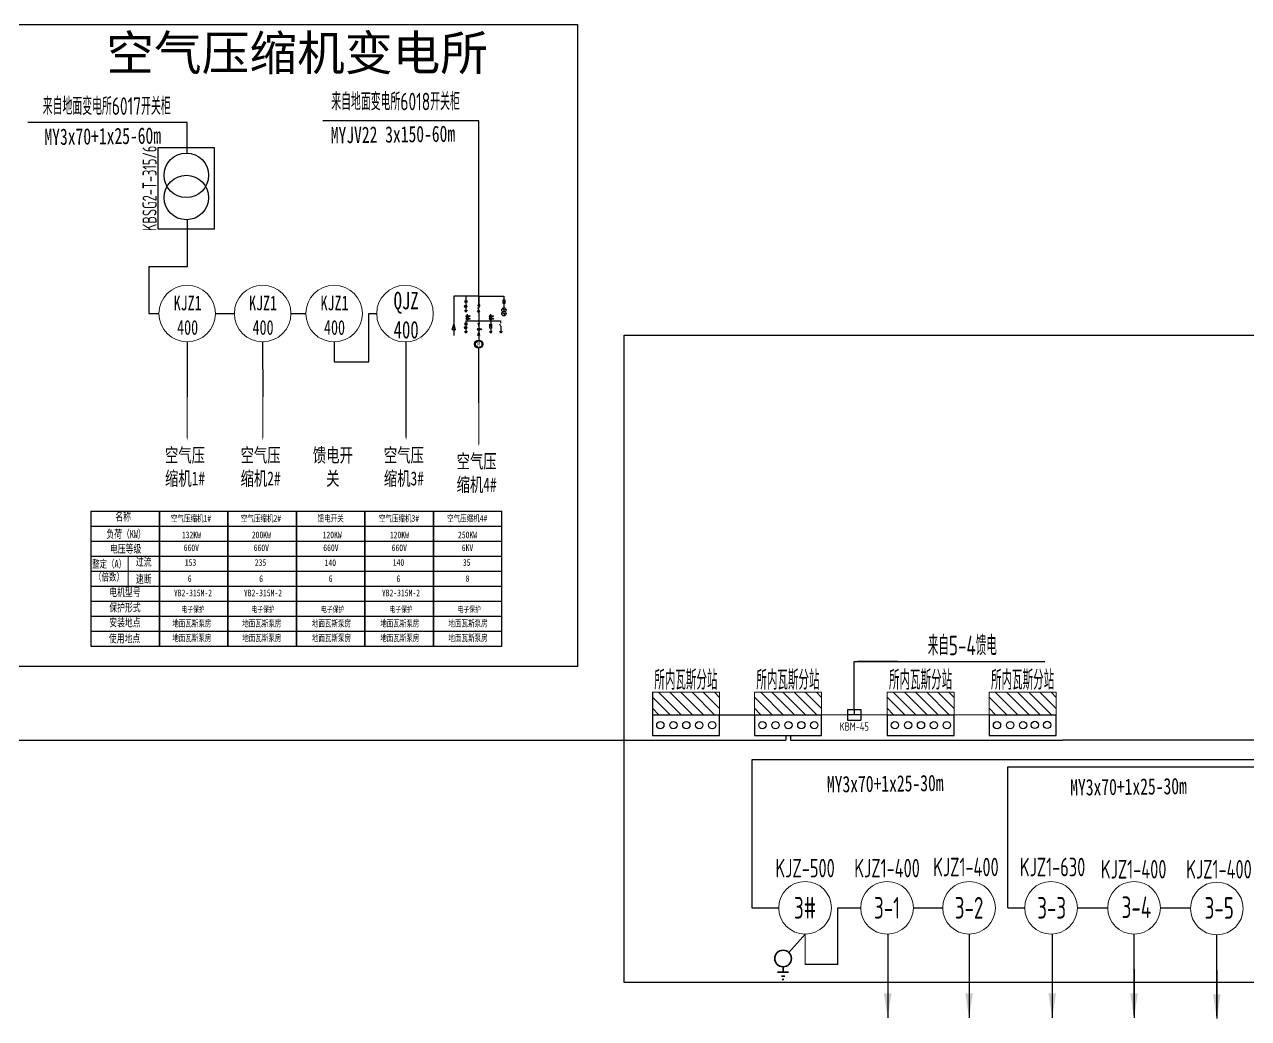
# Model space of a CAD drawing. Header units: millimetres. Extents: x -10061 to 3337, y -3023 to -418.
# Drawn here: x -9813.6 to -9393.7, y -2756.6 to -2415.4 of the extents above; entities that cross this region are included whole.
import ezdxf
from ezdxf.lldxf.tags import DXFTag

# ---------------------------------------------------------------- set-up
doc = ezdxf.new("R2010")
doc.units = ezdxf.units.MM
for name, color, linetype, lineweight in [('参数', 1, 'Continuous', 15), ('图层1', 7, 'Continuous', 0), ('图框内框', 16, 'Continuous', 100), ('粗实线', 7, 'Continuous', 30)]:
    doc.layers.add(name, color=color, linetype=linetype, lineweight=lineweight)
doc.styles.get("Standard").update_dxf_attribs({"font": 'txt', "bigfont": 'gbcbig.shx'})
doc.styles.add('仿宋_GB2312', font='', dxfattribs={"width": 0.7, "height": 3})
doc.styles.add('国标', font='gbenor.shx', dxfattribs={"width": 0.75, "height": 3.5, "bigfont": 'gbcbig.shx'})
doc.styles.get('仿宋_GB2312').set_extended_font_data('FangSong_GB2312')
tags = doc.linetypes.add('ACAD_ISO02W100', pattern=[15, 12, -3]).pattern_tags.tags
tags[6:7] = [DXFTag(74, 4), DXFTag(75, 0), DXFTag(340, '0'), DXFTag(46, 1.0), DXFTag(50, 0.0), DXFTag(44, 0.0), DXFTag(45, 0.0)]
tags[4:5] = [DXFTag(74, 4), DXFTag(75, 0), DXFTag(340, '0'), DXFTag(46, 1.0), DXFTag(50, 0.0), DXFTag(44, 0.0), DXFTag(45, 0.0)]
tags = doc.linetypes.add('HIDDEN', pattern=[0.375, 0.25, -0.125]).pattern_tags.tags
tags[6:7] = [DXFTag(74, 4), DXFTag(75, 0), DXFTag(340, '0'), DXFTag(46, 1.0), DXFTag(50, 0.0), DXFTag(44, 0.0), DXFTag(45, 0.0)]
tags[4:5] = [DXFTag(74, 4), DXFTag(75, 0), DXFTag(340, '0'), DXFTag(46, 1.0), DXFTag(50, 0.0), DXFTag(44, 0.0), DXFTag(45, 0.0)]

msp = doc.modelspace()

# ---------------------------------------------------------------- hatches: boundary and pattern name
at = {"linetype": 'ByBlock'}
h = msp.add_hatch(color=256, dxfattribs=at)
h.paths.add_polyline_path([(-9516.17, -2748.02), (-9517.48, -2748.02), (-9517.48, -2756.37)])
h.paths.add_polyline_path([(-9517.48, -2756.37), (-9517.48, -2748.02), (-9518.78, -2748.02)])
h = msp.add_hatch(color=256, dxfattribs=at)
h.paths.add_polyline_path([(-9516.17, -2748.02), (-9517.48, -2748.02), (-9517.48, -2756.37)])
h.paths.add_polyline_path([(-9517.48, -2756.37), (-9517.48, -2748.02), (-9518.78, -2748.02)])
h = msp.add_hatch(color=256, dxfattribs=at)
h.paths.add_polyline_path([(-9488.26, -2748.02), (-9489.56, -2748.02), (-9489.56, -2756.37)])
h.paths.add_polyline_path([(-9489.56, -2756.37), (-9489.56, -2748.02), (-9490.87, -2748.02)])
h = msp.add_hatch(color=256, dxfattribs=at)
h.paths.add_polyline_path([(-9488.26, -2748.02), (-9489.56, -2748.02), (-9489.56, -2756.37)])
h.paths.add_polyline_path([(-9489.56, -2756.37), (-9489.56, -2748.02), (-9490.87, -2748.02)])
h = msp.add_hatch(color=256, dxfattribs=at)
h.paths.add_polyline_path([(-9459.73, -2748.02), (-9461.03, -2748.02), (-9461.03, -2756.37)])
h.paths.add_polyline_path([(-9461.03, -2756.37), (-9461.03, -2748.02), (-9462.34, -2748.02)])
h = msp.add_hatch(color=256, dxfattribs=at)
h.paths.add_polyline_path([(-9459.73, -2748.02), (-9461.03, -2748.02), (-9461.03, -2756.37)])
h.paths.add_polyline_path([(-9461.03, -2756.37), (-9461.03, -2748.02), (-9462.34, -2748.02)])
h = msp.add_hatch(color=256, dxfattribs=at)
h.paths.add_polyline_path([(-9431.66, -2748.02), (-9432.96, -2748.02), (-9432.96, -2756.37)])
h.paths.add_polyline_path([(-9432.96, -2756.37), (-9432.96, -2748.02), (-9434.27, -2748.02)])
h = msp.add_hatch(color=256, dxfattribs=at)
h.paths.add_polyline_path([(-9431.66, -2748.02), (-9432.96, -2748.02), (-9432.96, -2756.37)])
h.paths.add_polyline_path([(-9432.96, -2756.37), (-9432.96, -2748.02), (-9434.27, -2748.02)])
h = msp.add_hatch(color=256, dxfattribs=at)
h.paths.add_polyline_path([(-9403.25, -2748.27), (-9404.55, -2748.27), (-9404.55, -2756.62)])
h.paths.add_polyline_path([(-9404.55, -2756.62), (-9404.55, -2748.27), (-9405.86, -2748.27)])
h = msp.add_hatch(color=256, dxfattribs=at)
h.paths.add_polyline_path([(-9403.25, -2748.27), (-9404.55, -2748.27), (-9404.55, -2756.62)])
h.paths.add_polyline_path([(-9404.55, -2756.62), (-9404.55, -2748.27), (-9405.86, -2748.27)])
at = {"layer": '参数', "lineweight": -2, "ltscale": 30}
h = msp.add_hatch(dxfattribs=at)
h.set_pattern_fill('JIS_WOOD', color=5, scale=3.82239, style=0)
h.set_pattern_definition([(315, (-13199.6872, -2366.4837), (-1.911195, -1.911195), [])])
h.paths.add_polyline_path([(-9575.21, -2652.37), (-9598.21, -2652.37), (-9598.21, -2644.62), (-9575.21, -2644.62)])
h = msp.add_hatch(dxfattribs=at)
h.set_pattern_fill('JIS_WOOD', color=5, scale=3.82239, style=0)
h.set_pattern_definition([(315, (-13164.6784, -2366.4837), (-1.911195, -1.911195), [])])
h.paths.add_polyline_path([(-9540.2, -2652.37), (-9563.2, -2652.37), (-9563.2, -2644.62), (-9540.2, -2644.62)])
h = msp.add_hatch(dxfattribs=at)
h.set_pattern_fill('JIS_WOOD', color=5, scale=3.82239, style=0)
h.set_pattern_definition([(315, (-13119.177, -2366.4837), (-1.911195, -1.911195), [])])
h.paths.add_polyline_path([(-9494.7, -2652.37), (-9517.7, -2652.37), (-9517.7, -2644.62), (-9494.7, -2644.62)])
h = msp.add_hatch(dxfattribs=at)
h.set_pattern_fill('JIS_WOOD', color=5, scale=3.82239, style=0)
h.set_pattern_definition([(315, (-13084.1682, -2366.4837), (-1.911195, -1.911195), [])])
h.paths.add_polyline_path([(-9459.69, -2652.37), (-9482.69, -2652.37), (-9482.69, -2644.62), (-9459.69, -2644.62)])

# ---------------------------------------------------------------- linework, layer by layer
at = {"color": 0, "lineweight": -3}
for p, q in [((-9757.82, -2449.01), (-9812.53, -2449.01)), ((-9757.82, -2459.53), (-9757.82, -2449.01)), ((-9657.79, -2448.47), (-9711.24, -2448.47)), ((-9657.79, -2511.34), (-9657.79, -2448.47)), ((-9757.82, -2498.62), (-9771.01, -2498.62)), ((-9771.01, -2498.62), (-9771.01, -2501.36)), ((-9771.01, -2501.36), (-9771.01, -2514.63)), ((-9771.01, -2514.63), (-9767.52, -2514.63)), ((-9748.12, -2514.63), (-9741.63, -2514.63)), ((-9722.23, -2514.63), (-9717.13, -2514.63)), ((-9695.5, -2514.66), (-9692.78, -2514.66)), ((-9695.5, -2531.19), (-9695.5, -2514.66)), ((-9757.82, -2524.33), (-9757.82, -2543.16)), ((-9731.93, -2524.33), (-9731.89, -2543.16)), ((-9707.42, -2524.33), (-9707.42, -2531.19)), ((-9682.73, -2543.16), (-9682.73, -2524.17)), ((-9657.77, -2545.27), (-9657.77, -2526.55)), ((-9707.42, -2531.19), (-9695.5, -2531.19)), ((-9767.32, -2628.81), (-9767.32, -2582.48)), ((-9743.82, -2628.81), (-9743.82, -2582.48)), ((-9720.32, -2628.81), (-9720.32, -2582.48)), ((-9696.82, -2628.81), (-9696.82, -2582.48)), ((-9673.32, -2628.81), (-9673.32, -2582.48)), ((-9649.82, -2628.81), (-9649.82, -2582.48)), ((-9767.32, -2587.63), (-9649.82, -2587.63)), ((-9564.12, -2667.77), (-9564.12, -2718.61)), ((-9268.85, -2667.77), (-9564.12, -2667.77)), ((-9476.31, -2718.6), (-9476.31, -2670.16)), ((-9476.31, -2670.16), (-9266.72, -2670.16)), ((-9564.12, -2718.61), (-9554.84, -2718.61))]:
    msp.add_line(p, q, dxfattribs=at)
at = {"color": 7, "lineweight": 15}
for p, q in [((-9778.12, -2597.93), (-9778.12, -2608.23)), ((-9778.99, -2609.06), (-9778.99, -2609.15))]:
    msp.add_line(p, q, dxfattribs=at)
for p, q in [((-9528.95, -2650.55), (-9528.95, -2634.02)), ((-9529.23, -2718.61), (-9526.71, -2718.61)), ((-9508.66, -2718.6), (-9498.59, -2718.6)), ((-9476.31, -2718.6), (-9470.46, -2718.6)), ((-9517.48, -2727.63), (-9517.48, -2734.58)), ((-9517.48, -2727.83), (-9517.48, -2755.39)), ((-9489.56, -2727.63), (-9489.56, -2734.58)), ((-9489.56, -2727.63), (-9489.56, -2755.18)), ((-9461.03, -2727.63), (-9461.03, -2734.9)), ((-9534.59, -2738.11), (-9545.82, -2738.11)), ((-9517.48, -2739.33), (-9517.48, -2756.37)), ((-9517.48, -2739.33), (-9517.48, -2756.37)), ((-9489.56, -2739.33), (-9489.56, -2756.37)), ((-9489.56, -2739.33), (-9489.56, -2756.37)), ((-9461.03, -2739.64), (-9461.03, -2756.37)), ((-9461.03, -2739.64), (-9461.03, -2756.37)), ((-9432.96, -2739.64), (-9432.96, -2756.37)), ((-9432.96, -2739.64), (-9432.96, -2756.37)), ((-9404.55, -2739.89), (-9404.55, -2756.62)), ((-9404.55, -2739.89), (-9404.55, -2756.62))]:
    msp.add_line(p, q)
at = {"color": 5, "lineweight": -3}
for p, q in [((-9598.21, -2652.37), (-9575.21, -2652.37)), ((-9563.2, -2652.37), (-9540.2, -2652.37)), ((-9517.7, -2652.37), (-9494.7, -2652.37)), ((-9482.69, -2652.37), (-9459.69, -2652.37))]:
    msp.add_line(p, q, dxfattribs=at)
at = {"lineweight": 15}
for p, q in [((-9540.2, -2652.37), (-9531.22, -2652.37)), ((-9517.7, -2652.37), (-9526.69, -2652.37)), ((-9494.7, -2652.37), (-9482.69, -2652.37)), ((-9545.82, -2738.11), (-9545.82, -2727.63))]:
    msp.add_line(p, q, dxfattribs=at)
at = {"color": 7, "lineweight": 30}
for p, q in [((-9531.22, -2650.55), (-9526.69, -2650.55)), ((-9531.22, -2650.55), (-9531.22, -2654.19)), ((-9526.69, -2652.37), (-9531.22, -2652.37)), ((-9528.95, -2650.55), (-9528.95, -2652.37)), ((-9526.69, -2650.55), (-9526.69, -2654.19)), ((-9531.22, -2654.19), (-9526.69, -2654.19))]:
    msp.add_line(p, q, dxfattribs=at)
at = {"linetype": 'ByBlock'}
for p, q in [((-9476.31, -2718.6), (-9470.46, -2718.6)), ((-9452.41, -2718.6), (-9441.99, -2718.6)), ((-9423.94, -2718.6), (-9413.57, -2718.6))]:
    msp.add_line(p, q, dxfattribs=at)
at = {"color": 7, "linetype": 'ByBlock', "lineweight": -3, "ltscale": 0.5}
msp.add_line((-9545.73, -2727.53), (-9551.39, -2733.93), dxfattribs=at)
at = {"color": 7, "linetype": 'ByBlock', "lineweight": 35}
for p, q in [((-9555.25, -2740.74), (-9551.47, -2740.74)), ((-9553.93, -2742.06), (-9552.8, -2742.06)), ((-9553.36, -2738.85), (-9553.36, -2740.74)), ((-9553.65, -2743.2), (-9553.08, -2743.2))]:
    msp.add_line(p, q, dxfattribs=at)
at = {"color": 0, "lineweight": 35}
for points in [[(-9772.77, -2449.02, 0.4, 0.4, 0), (-9764.91, -2449.01, 2.4, 0, 0), (-9757.82, -2449.01, 0, 0, 0)], [(-9672.74, -2448.48, 0.4, 0.4, 0), (-9664.88, -2448.48, 2.4, 0, 0), (-9657.79, -2448.47, 0, 0, 0)], [(-9757.82, -2543.16, 0.4, 0.4, 0), (-9757.82, -2551.02, 2.4, 0, 0), (-9757.82, -2558.11, 0, 0, 0)], [(-9731.89, -2543.16, 0.4, 0.4, 0), (-9731.89, -2551.02, 2.4, 0, 0), (-9731.89, -2558.11, 0, 0, 0)], [(-9682.73, -2543.16, 0.4, 0.4, 0), (-9682.73, -2551.02, 2.4, 0, 0), (-9682.73, -2558.11, 0, 0, 0)], [(-9657.77, -2545.27, 0.4, 0.4, 0), (-9657.77, -2553.13, 2.4, 0, 0), (-9657.77, -2560.22, 0, 0, 0)], [(-9514, -2634.01, 0.4, 0.4, 0), (-9521.87, -2634.01, 2.4, 0, 0), (-9528.95, -2634.02, 0, 0, 0)]]:
    msp.add_lwpolyline(points, format="xyseb", dxfattribs=at)
at = {"color": 7, "linetype": 'ByBlock'}
msp.add_lwpolyline([(-9767.8, -2457.67), (-9748.56, -2457.67), (-9748.56, -2485.63), (-9767.8, -2485.63)], close=True, dxfattribs=at)
at = {"color": 5, "lineweight": -3}
for points in [[(-9598.21, -2644.62), (-9598.21, -2659.44), (-9575.21, -2659.44), (-9575.21, -2652.37)], [(-9563.2, -2652.37), (-9563.2, -2659.44), (-9540.2, -2659.44), (-9540.2, -2652.37)], [(-9517.7, -2652.37), (-9517.7, -2659.44), (-9494.7, -2659.44), (-9494.7, -2652.37)], [(-9482.69, -2652.37), (-9482.69, -2659.44), (-9459.69, -2659.44), (-9459.69, -2652.37)]]:
    msp.add_lwpolyline(points, dxfattribs=at)
at = {"color": 7, "linetype": 'ByBlock'}
for centre in [(-9758.11, -2467.16), (-9758.11, -2474.79)]:
    msp.add_circle(centre, 7.64, dxfattribs=at)
at = {"color": 7, "lineweight": 15}
for centre in [(-9757.82, -2514.63), (-9731.93, -2514.63), (-9707.42, -2514.63), (-9683.08, -2514.66)]:
    msp.add_circle(centre, 9.7, dxfattribs=at)
at = {"lineweight": 30}
for radius in [1.41, 1.12]:
    msp.add_circle((-9657.8, -2525.14), radius, dxfattribs=at)
at = {"color": 5, "lineweight": -3}
for centre in [(-9595.49, -2655.92), (-9591, -2655.92), (-9586.56, -2655.92), (-9582.12, -2655.92), (-9577.68, -2655.92), (-9560.48, -2655.92), (-9555.99, -2655.92), (-9551.55, -2655.92), (-9547.11, -2655.92), (-9542.67, -2655.92), (-9514.98, -2655.92), (-9510.49, -2655.92), (-9506.05, -2655.92), (-9501.61, -2655.92), (-9497.17, -2655.92), (-9479.97, -2655.92), (-9475.48, -2655.92), (-9471.04, -2655.92), (-9467, -2655.83), (-9462.77, -2655.83)]:
    msp.add_circle(centre, 1.25, dxfattribs=at)
at = {"linetype": 'ByBlock', "lineweight": 15}
for centre in [(-9545.82, -2718.6), (-9517.69, -2718.6), (-9489.56, -2718.6), (-9461.44, -2718.6), (-9432.96, -2718.6), (-9404.55, -2718.85)]:
    msp.add_circle(centre, 9.03, dxfattribs=at)
at = {"color": 7, "linetype": 'ByBlock', "lineweight": 35}
msp.add_circle((-9553.36, -2736), 2.85, dxfattribs=at)
at = {"layer": '参数', "color": 5, "lineweight": 15, "ltscale": 30}
for p, q in [((-9598.21, -2644.62), (-9575.21, -2644.62)), ((-9575.21, -2644.62), (-9575.21, -2652.37)), ((-9563.2, -2652.37), (-9563.2, -2644.62)), ((-9563.2, -2644.62), (-9540.2, -2644.62)), ((-9540.2, -2644.62), (-9540.2, -2652.37)), ((-9517.7, -2652.37), (-9517.7, -2644.62)), ((-9517.7, -2644.62), (-9494.7, -2644.62)), ((-9494.7, -2644.62), (-9494.7, -2652.37)), ((-9482.69, -2652.37), (-9482.69, -2644.62)), ((-9482.69, -2644.62), (-9459.69, -2644.62)), ((-9459.69, -2644.62), (-9459.69, -2652.37))]:
    msp.add_line(p, q, dxfattribs=at)
at = {"layer": '参数', "color": 0, "lineweight": -3, "ltscale": 30}
msp.add_line((-9575.21, -2652.37), (-9563.2, -2652.37), dxfattribs=at)
at = {"layer": '图层1', "color": 7, "linetype": 'ByBlock', "lineweight": 15}
msp.add_line((-9528.95, -2634.02), (-9463.53, -2634.02), dxfattribs=at)
at = {"layer": '图框内框', "color": 0, "lineweight": -3}
for p, q in [((-9757.82, -2482.43), (-9757.82, -2498.62)), ((-9790.83, -2582.48), (-9790.83, -2628.81)), ((-9790.83, -2582.48), (-9649.82, -2582.48)), ((-9790.83, -2582.48), (-9790.83, -2587.63)), ((-9767.32, -2582.48), (-9767.32, -2628.81)), ((-9743.82, -2582.48), (-9743.82, -2628.81)), ((-9720.32, -2582.48), (-9720.32, -2628.81)), ((-9696.82, -2582.48), (-9696.82, -2628.81)), ((-9673.32, -2582.48), (-9673.32, -2628.81)), ((-9790.83, -2584.83), (-9790.83, -2628.81)), ((-9790.83, -2584.83), (-9790.83, -2628.81)), ((-9790.83, -2584.83), (-9790.83, -2628.81)), ((-9767.32, -2584.83), (-9767.32, -2628.81)), ((-9767.32, -2584.83), (-9767.32, -2628.81)), ((-9767.32, -2584.83), (-9767.32, -2628.81)), ((-9743.82, -2584.83), (-9743.82, -2628.81)), ((-9743.82, -2584.83), (-9743.82, -2628.81)), ((-9743.82, -2584.83), (-9743.82, -2628.81)), ((-9720.32, -2584.83), (-9720.32, -2628.81)), ((-9720.32, -2584.83), (-9720.32, -2628.81)), ((-9720.32, -2584.83), (-9720.32, -2628.81)), ((-9696.82, -2584.83), (-9696.82, -2628.81)), ((-9696.82, -2584.83), (-9696.82, -2628.81)), ((-9696.82, -2584.83), (-9696.82, -2628.81)), ((-9673.32, -2584.83), (-9673.32, -2628.81)), ((-9673.32, -2584.83), (-9673.32, -2628.81)), ((-9673.32, -2584.83), (-9673.32, -2628.81)), ((-9790.83, -2587.63), (-9767.32, -2587.63)), ((-9790.83, -2587.63), (-9790.83, -2592.78)), ((-9790.83, -2588.7), (-9790.83, -2628.81)), ((-9790.83, -2591.05), (-9790.83, -2628.81)), ((-9790.83, -2591.05), (-9790.83, -2628.81)), ((-9790.83, -2591.05), (-9790.83, -2628.81)), ((-9767.32, -2588.7), (-9767.32, -2628.81)), ((-9767.32, -2591.05), (-9767.32, -2628.81)), ((-9767.32, -2591.05), (-9767.32, -2628.81)), ((-9767.32, -2591.05), (-9767.32, -2628.81)), ((-9743.82, -2588.7), (-9743.82, -2628.81)), ((-9743.82, -2591.05), (-9743.82, -2628.81)), ((-9743.82, -2591.05), (-9743.82, -2628.81)), ((-9743.82, -2591.05), (-9743.82, -2628.81)), ((-9720.32, -2588.7), (-9720.32, -2628.81)), ((-9720.32, -2591.05), (-9720.32, -2628.81)), ((-9720.32, -2591.05), (-9720.32, -2628.81)), ((-9720.32, -2591.05), (-9720.32, -2628.81)), ((-9696.82, -2588.7), (-9696.82, -2628.81)), ((-9696.82, -2591.05), (-9696.82, -2628.81)), ((-9696.82, -2591.05), (-9696.82, -2628.81)), ((-9696.82, -2591.05), (-9696.82, -2628.81)), ((-9673.32, -2588.7), (-9673.32, -2628.81)), ((-9673.32, -2591.05), (-9673.32, -2628.81)), ((-9673.32, -2591.05), (-9673.32, -2628.81)), ((-9673.32, -2591.05), (-9673.32, -2628.81)), ((-9790.83, -2592.78), (-9649.82, -2592.78)), ((-9790.83, -2592.78), (-9790.83, -2597.93)), ((-9767.32, -2592.78), (-9767.32, -2597.93)), ((-9743.82, -2592.78), (-9743.82, -2597.93)), ((-9720.32, -2592.78), (-9720.32, -2597.93)), ((-9696.82, -2592.78), (-9696.82, -2597.93)), ((-9673.32, -2592.78), (-9673.32, -2597.93)), ((-9790.83, -2597.93), (-9649.82, -2597.93)), ((-9790.83, -2597.93), (-9790.83, -2603.08)), ((-9790.83, -2603.08), (-9649.82, -2603.08)), ((-9790.83, -2603.08), (-9790.83, -2608.23)), ((-9790.83, -2608.23), (-9649.82, -2608.23)), ((-9790.83, -2608.23), (-9790.83, -2613.38)), ((-9790.83, -2613.38), (-9649.82, -2613.38)), ((-9790.83, -2613.38), (-9790.83, -2618.53)), ((-9790.83, -2618.53), (-9649.82, -2618.53)), ((-9790.83, -2618.53), (-9790.83, -2623.68)), ((-9790.83, -2623.68), (-9649.82, -2623.68)), ((-9790.83, -2628.81), (-9649.82, -2628.81)), ((-9528.95, -2634.02), (-9463.53, -2634.02)), ((-9534.59, -2738.11), (-9534.59, -2718.61)), ((-9534.59, -2718.61), (-9526.71, -2718.61)), ((-9432.96, -2755.5), (-9432.96, -2727.63)), ((-9404.55, -2755.75), (-9404.55, -2727.88)), ((-9461.03, -2734.9), (-9461.03, -2755.5))]:
    msp.add_line(p, q, dxfattribs=at)
at = {"layer": '图框内框', "color": 0, "linetype": 'ACAD_ISO02W100', "lineweight": -3}
for p, q in [((-9607.84, -2744.29), (-9607.84, -2522.01)), ((-9607.84, -2522.01), (-9478.12, -2522.01)), ((-9478.12, -2522.01), (-9128.44, -2522.01)), ((-8692.87, -2744.29), (-9607.84, -2744.29))]:
    msp.add_line(p, q, dxfattribs=at)
at = {"layer": '图框内框', "color": 3, "linetype": 'HIDDEN', "lineweight": -3}
for p, q in [((-9856.66, -2661.07), (-9552.46, -2661.07)), ((-9552.46, -2659.44), (-9552.46, -2661.07)), ((-9550.83, -2659.44), (-9550.83, -2661.07)), ((-9550.83, -2661.07), (-9457.56, -2661.07)), ((-9432.51, -2661.07), (-9457.56, -2661.07)), ((-9366.12, -2661.01), (-9432.51, -2661.07))]:
    msp.add_line(p, q, dxfattribs=at)
at = {"layer": '图框内框', "color": 0, "linetype": 'ACAD_ISO02W100', "lineweight": -3}
msp.add_lwpolyline([(-9819.85, -2415.39), (-9623.93, -2415.39), (-9623.93, -2635.82), (-9819.85, -2635.82)], close=True, dxfattribs=at)
at = {"layer": '粗实线', "color": 0, "ltscale": 25}
for p, q in [((-9666.36, -2508.6), (-9666.36, -2517.06)), ((-9657.79, -2508.6), (-9666.36, -2508.6)), ((-9662.69, -2510.2), (-9661.69, -2510.2)), ((-9662.69, -2510.58), (-9661.69, -2510.58)), ((-9662.21, -2508.64), (-9662.21, -2510.2)), ((-9662.21, -2510.58), (-9662.21, -2512.31)), ((-9657.79, -2511.36), (-9658.19, -2511.94)), ((-9657.79, -2508.6), (-9649.15, -2508.6)), ((-9657.79, -2508.6), (-9657.79, -2512.66)), ((-9657.79, -2511.36), (-9657.4, -2511.94)), ((-9649.15, -2508.6), (-9649.15, -2512.67)), ((-9662.69, -2513.52), (-9661.69, -2513.52)), ((-9662.57, -2511.94), (-9661.92, -2512.42)), ((-9662.53, -2513.73), (-9661.88, -2513.73)), ((-9662.52, -2512.47), (-9661.95, -2511.89)), ((-9662.39, -2513.94), (-9662, -2513.94)), ((-9662.23, -2512.18), (-9662.23, -2512.18)), ((-9662.21, -2512.31), (-9662.21, -2513.5)), ((-9662.21, -2512.72), (-9662.21, -2512.72)), ((-9661.74, -2514.8), (-9661.74, -2517.1)), ((-9661.34, -2515.52), (-9660.73, -2515.52)), ((-9660.96, -2515.33), (-9661.14, -2515.7)), ((-9660.81, -2515.36), (-9660.98, -2515.73)), ((-9657.79, -2514.29), (-9658.19, -2513.7)), ((-9657.78, -2513.3), (-9658.13, -2512.63)), ((-9657.79, -2511.69), (-9658.11, -2512.15)), ((-9657.79, -2513.96), (-9658.11, -2513.5)), ((-9657.91, -2512.57), (-9657.68, -2512.74)), ((-9657.89, -2512.76), (-9657.69, -2512.55)), ((-9657.79, -2511.69), (-9657.48, -2512.15)), ((-9657.78, -2513.3), (-9657.79, -2514.75)), ((-9657.79, -2513.96), (-9657.48, -2513.5)), ((-9657.79, -2514.29), (-9657.4, -2513.7)), ((-9657.79, -2514.75), (-9657.79, -2523.73)), ((-9657.78, -2513.29), (-9657.78, -2513.3)), ((-9653.73, -2514.8), (-9653.73, -2517.1)), ((-9653.33, -2515.52), (-9652.72, -2515.52)), ((-9652.94, -2515.33), (-9653.12, -2515.7)), ((-9652.79, -2515.36), (-9652.97, -2515.73)), ((-9649.12, -2513.37), (-9649.56, -2513.11)), ((-9649.12, -2514.75), (-9649.56, -2514.49)), ((-9649.15, -2513.38), (-9649.15, -2513.91)), ((-9649.14, -2513.35), (-9649.14, -2513.9)), ((-9649.12, -2513.37), (-9648.67, -2513.11)), ((-9649.12, -2514.75), (-9648.67, -2514.49)), ((-9649.12, -2514.75), (-9649.12, -2515.39)), ((-9649.12, -2514.79), (-9649.12, -2515.11)), ((-9666.88, -2520.24), (-9666.35, -2518.31)), ((-9666.88, -2520.24), (-9666.35, -2518.31)), ((-9666.36, -2517.06), (-9666.36, -2522.2)), ((-9666.35, -2518.31), (-9665.83, -2520.24)), ((-9666.35, -2518.31), (-9665.83, -2520.24)), ((-9662.69, -2517.96), (-9661.69, -2517.96)), ((-9662.69, -2518.34), (-9661.69, -2518.34)), ((-9662.57, -2519.19), (-9661.92, -2519.66)), ((-9662.52, -2519.71), (-9661.95, -2519.14)), ((-9662.21, -2517.1), (-9650.28, -2517.1)), ((-9662.21, -2517.1), (-9662.21, -2520.74)), ((-9661.33, -2516.38), (-9660.72, -2516.38)), ((-9660.94, -2516.19), (-9661.12, -2516.57)), ((-9660.79, -2516.22), (-9660.97, -2516.6)), ((-9658.11, -2517.81), (-9657.79, -2518.96)), ((-9658.11, -2517.81), (-9657.79, -2518.96)), ((-9657.79, -2518.96), (-9657.48, -2517.81)), ((-9657.79, -2518.96), (-9657.48, -2517.81)), ((-9653.67, -2518.48), (-9653.83, -2518.48)), ((-9653.67, -2519.06), (-9653.83, -2518.48)), ((-9653.67, -2518.48), (-9653.83, -2518.48)), ((-9653.67, -2519.06), (-9653.83, -2518.48)), ((-9653.68, -2519.64), (-9653.68, -2520.77)), ((-9653.67, -2517.1), (-9653.67, -2519.06)), ((-9653.67, -2518.48), (-9653.52, -2518.48)), ((-9653.52, -2518.48), (-9653.67, -2519.06)), ((-9653.67, -2518.48), (-9653.52, -2518.48)), ((-9653.52, -2518.48), (-9653.67, -2519.06)), ((-9653.31, -2516.38), (-9652.7, -2516.38)), ((-9652.93, -2516.19), (-9653.1, -2516.57)), ((-9652.77, -2516.22), (-9652.95, -2516.6)), ((-9650.18, -2518.97), (-9650.52, -2518.29)), ((-9650.28, -2517.1), (-9650.28, -2517.93)), ((-9650.18, -2518.97), (-9650.19, -2520.77)), ((-9666.35, -2520.24), (-9666.88, -2520.24)), ((-9666.35, -2520.24), (-9666.88, -2520.24)), ((-9666.35, -2520.24), (-9665.83, -2520.24)), ((-9666.35, -2520.24), (-9665.83, -2520.24)), ((-9662.69, -2520.77), (-9661.69, -2520.77)), ((-9662.53, -2520.98), (-9661.88, -2520.98)), ((-9662.39, -2521.18), (-9662, -2521.18)), ((-9658.11, -2522.18), (-9657.79, -2521.02)), ((-9658.11, -2522.18), (-9657.79, -2521.02)), ((-9657.79, -2522.18), (-9658.11, -2522.18)), ((-9657.79, -2522.18), (-9658.11, -2522.18)), ((-9657.79, -2521.02), (-9657.48, -2522.18)), ((-9657.79, -2521.02), (-9657.48, -2522.18)), ((-9657.79, -2522.18), (-9657.48, -2522.18)), ((-9657.79, -2522.18), (-9657.48, -2522.18)), ((-9657.4, -2519.99), (-9656.79, -2519.99)), ((-9657.01, -2519.8), (-9657.19, -2520.18)), ((-9656.86, -2519.83), (-9657.03, -2520.21)), ((-9654.15, -2520.77), (-9653.14, -2520.77)), ((-9653.99, -2520.98), (-9653.34, -2520.98)), ((-9653.84, -2521.18), (-9653.45, -2521.18)), ((-9650.66, -2520.77), (-9649.66, -2520.77)), ((-9650.5, -2520.98), (-9649.85, -2520.98)), ((-9650.36, -2521.18), (-9649.97, -2521.18))]:
    msp.add_line(p, q, dxfattribs=at)
for points in [[(-9649.46, -2509.89), (-9648.84, -2509.89), (-9648.84, -2511.21), (-9649.46, -2511.21)], [(-9654, -2518.32), (-9653.38, -2518.32), (-9653.38, -2519.64), (-9654, -2519.64)]]:
    msp.add_lwpolyline(points, close=True, dxfattribs=at)
for centre, radius in [((-9662.24, -2512.18), 0.403), ((-9661.75, -2515.52), 0.403), ((-9653.73, -2515.52), 0.403), ((-9649.15, -2513.38), 0.76), ((-9649.15, -2514.66), 0.76), ((-9662.24, -2519.42), 0.403), ((-9661.73, -2516.38), 0.403), ((-9657.8, -2519.99), 0.403), ((-9653.71, -2516.38), 0.403)]:
    msp.add_circle(centre, radius, dxfattribs=at)

# ---------------------------------------------------------------- texts
at = {"color": 0, "lineweight": 15, "insert": (-9785.58, -2419.15), "char_height": 12, "width": 315.5648, "attachment_point": 1}
msp.add_mtext('{\\fFangSong|b1|i0|c134|p49;空气压缩机变电所}', dxfattribs=at)
at = {"color": 7, "linetype": 'ByBlock', "attachment_point": 5, "style": '国标'}
for s, insert, char_height, width in [('来自地面变电所6017开关柜', (-9785.43, -2443.44), 6.0203, 61.9582), ('来自地面变电所6018开关柜', (-9686.33, -2441.86), 6.0203, 61.9582), ('来自5-4馈电', (-9491.86, -2628.58), 6.689, 36.6685)]:
    msp.add_mtext(s, dxfattribs=dict(at, insert=insert, char_height=char_height, width=width))
at = {"color": 7, "lineweight": 15, "char_height": 5.6, "width": 123.9863, "attachment_point": 5, "rotation": 0.7515, "style": '仿宋_GB2312'}
for s, insert in [('MY3x70+1x25-60m', (-9786.79, -2453.78)), ('MYJV22 3x150-60m', (-9687.22, -2453.16)), ('MY3x70+1x25-30m', (-9518.32, -2676.01)), ('MY3x70+1x25-30m', (-9434.85, -2677.07))]:
    msp.add_mtext(s, dxfattribs=dict(at, insert=insert))
at = {"color": 7, "linetype": 'ByBlock', "lineweight": -3, "insert": (-9770.73, -2471.65), "char_height": 4.8162, "width": 27.9565, "attachment_point": 5, "rotation": 90, "style": '国标'}
msp.add_mtext('KBSG2-T-315/6', dxfattribs=at)
at = {"color": 7, "lineweight": 15, "attachment_point": 5, "style": '仿宋_GB2312'}
for s, insert, char_height, width in [('QJZ\\P400', (-9682.69, -2515.22), 6, 23.7778), ('KJZ1\\P400', (-9757.67, -2515.22), 5.04, 21.4), ('KJZ1\\P400', (-9731.78, -2515.22), 5.04, 21.4), ('KJZ1\\P400', (-9707.27, -2515.22), 5.04, 21.4), ('{\\fFangSong|b0|i0|c134|p49;空气压缩机1#}', (-9758.57, -2567.48), 4.8, 16.7011), ('{\\fFangSong|b0|i0|c134|p49;空气压缩机2#}', (-9732.64, -2567.48), 4.8, 16.7011), ('{\\fFangSong|b0|i0|c134|p49;馈电开关}', (-9707.83, -2567.48), 4.8, 13.9227), ('{\\fFangSong|b0|i0|c134|p49;空气压缩机3#}', (-9683.48, -2567.48), 4.8, 16.7011), ('{\\fFangSong|b0|i0|c134|p49;空气压缩机4#}', (-9658.53, -2569.59), 4.8, 16.7011), ('名称', (-9779.8, -2584.49), 2.745, 20.2947), ('{\\fFangSong|b0|i0|c134|p49;空气压缩机1#}', (-9756.5, -2585.06), 2.2879, 16.9123), ('{\\fFangSong|b0|i0|c134|p49;空气压缩机2#}', (-9732.49, -2585.06), 2.2879, 16.9123), ('{\\fFangSong|b0|i0|c134|p49;馈电开关}', (-9708.6, -2585.06), 2.2879, 16.9123), ('{\\fFangSong|b0|i0|c134|p49;空气压缩机3#}', (-9685.14, -2585.06), 2.2879, 16.9123), ('{\\fFangSong|b0|i0|c134|p49;空气压缩机4#}', (-9661.75, -2585.06), 2.2879, 16.9123), ('负荷（KW）', (-9778.82, -2590.48), 2.745, 20.2947), ('{\\fFangSong|b0|i0|c134|p49;132KW}', (-9756.38, -2590.62), 2.2879, 16.9123), ('{\\fFangSong|b0|i0|c134|p49;200KW}', (-9732.37, -2590.62), 2.2879, 16.9123), ('{\\fFangSong|b0|i0|c134|p49;120KW}', (-9708.08, -2590.62), 2.2879, 16.9123), ('{\\fFangSong|b0|i0|c134|p49;120KW}', (-9685.02, -2590.62), 2.2879, 16.9123), ('{\\fFangSong|b0|i0|c134|p49;250KW}', (-9661.63, -2590.62), 2.2879, 16.9123), ('电压等级', (-9778.93, -2595.52), 2.745, 20.2947), ('{\\fFangSong|b0|i0|c134|p49;660V}', (-9756.39, -2595.03), 2.2879, 16.9123), ('{\\fFangSong|b0|i0|c134|p49;660V}', (-9732.38, -2595.03), 2.2879, 16.9123), ('{\\fFangSong|b0|i0|c134|p49;660V}', (-9708.5, -2595.03), 2.2879, 16.9123), ('{\\fFangSong|b0|i0|c134|p49;660V}', (-9685.04, -2595.03), 2.2879, 16.9123), ('{\\fFangSong|b0|i0|c134|p49;6KV}', (-9661.64, -2595.03), 2.2879, 16.9123), ('{\\H0.95x;整定（A）\\P（倍数}）', (-9784.6, -2602.97), 2.7455, 12.454), ('过流', (-9772.74, -2599.98), 2.745, 12.454), ('{\\fFangSong|b0|i0|c134|p49;153}', (-9756.67, -2600.09), 2.2879, 16.9123), ('{\\fFangSong|b0|i0|c134|p49;235}', (-9732.66, -2600.09), 2.2879, 16.9123), ('{\\fFangSong|b0|i0|c134|p49;140}', (-9708.7, -2600.17), 2.2879, 16.9123), ('{\\fFangSong|b0|i0|c134|p49;140}', (-9685.32, -2600.09), 2.2879, 16.9123), ('{\\fFangSong|b0|i0|c134|p49;35}', (-9661.92, -2600.09), 2.2879, 16.9123), ('速断', (-9772.76, -2605.9), 2.745, 12.454), ('{\\fFangSong|b0|i0|c134|p49;6}', (-9756.95, -2605.64), 2.2879, 16.9123), ('{\\fFangSong|b0|i0|c134|p49;6}', (-9732.45, -2605.64), 2.2879, 16.9123), ('{\\fFangSong|b0|i0|c134|p49;6}', (-9708.6, -2605.64), 2.2879, 16.9123), ('{\\fFangSong|b0|i0|c134|p49;6}', (-9685.33, -2605.64), 2.2879, 16.9123), ('{\\fFangSong|b0|i0|c134|p49;8}', (-9661.63, -2605.64), 2.2879, 16.9123), ('电机型号', (-9779.17, -2610.45), 2.745, 20.2947), ('{\\fFangSong|b0|i0|c134|p49;YB2-315M-2}', (-9755.83, -2610.53), 2.2879, 16.9123), ('{\\fFangSong|b0|i0|c134|p49;YB2-315M-2}', (-9731.82, -2610.53), 2.2879, 16.9123), ('{\\fFangSong|b0|i0|c134|p49;YB2-315M-2}', (-9684.47, -2610.53), 2.2879, 16.9123), ('保护形式', (-9779.17, -2615.71), 2.745, 20.2947), ('{\\fSimSun|b0|i0|c134|p2;电子保护}', (-9755.81, -2616.25), 2.024, 14.9615), ('{\\fSimSun|b0|i0|c134|p2;电子保护}', (-9731.8, -2616.25), 2.024, 14.9615), ('{\\fSimSun|b0|i0|c134|p2;电子保护}', (-9707.91, -2616.25), 2.024, 14.9615), ('{\\fSimSun|b0|i0|c134|p2;电子保护}', (-9684.45, -2616.25), 2.024, 14.9615), ('{\\fSimSun|b0|i0|c134|p2;电子保护}', (-9661.06, -2616.25), 2.024, 14.9615), ('安装地点', (-9779.17, -2620.86), 2.745, 20.2947), ('{\\fFangSong|b0|i0|c134|p49;地面瓦斯泵房}', (-9756.22, -2621.1), 2.2879, 20.4961), ('{\\fFangSong|b0|i0|c134|p49;地面瓦斯泵房}', (-9732.21, -2621.1), 2.2879, 20.4961), ('{\\fFangSong|b0|i0|c134|p49;地面瓦斯泵房}', (-9708.33, -2621.1), 2.2879, 20.4961), ('{\\fFangSong|b0|i0|c134|p49;地面瓦斯泵房}', (-9684.86, -2621.1), 2.2879, 20.4961), ('{\\fFangSong|b0|i0|c134|p49;地面瓦斯泵房}', (-9661.47, -2621.1), 2.2879, 20.4961), ('{\\fSimSun|b0|i0|c134|p2;使用地点}', (-9779.31, -2626.31), 2.7455, 14.9615), ('{\\fFangSong|b0|i0|c134|p49;地面瓦斯泵房}', (-9756.22, -2626.11), 2.2879, 20.4961), ('{\\fFangSong|b0|i0|c134|p49;地面瓦斯泵房}', (-9732.21, -2626.11), 2.2879, 20.4961), ('{\\fFangSong|b0|i0|c134|p49;地面瓦斯泵房}', (-9708.33, -2626.11), 2.2879, 20.4961), ('{\\fFangSong|b0|i0|c134|p49;地面瓦斯泵房}', (-9684.86, -2626.11), 2.2879, 20.4961), ('{\\fFangSong|b0|i0|c134|p49;地面瓦斯泵房}', (-9661.47, -2626.11), 2.2879, 20.4961)]:
    msp.add_mtext(s, dxfattribs=dict(at, insert=insert, char_height=char_height, width=width))
at = {"lineweight": 30, "insert": (-9657.8, -2525.14), "char_height": 1.52, "width": 2.1139, "attachment_point": 5, "style": '仿宋_GB2312'}
msp.add_mtext('M', dxfattribs=at)
at = {"color": 0, "char_height": 6.689, "width": 23.0018, "attachment_point": 5, "style": '国标'}
for insert in [(-9586.71, -2640.47), (-9551.7, -2640.47), (-9506.2, -2640.47), (-9471.19, -2640.47)]:
    msp.add_mtext('所内瓦斯分站', dxfattribs=dict(at, insert=insert))
at = {"color": 7, "insert": (-9528.95, -2656.38), "char_height": 2.867, "width": 4.5288, "attachment_point": 5, "style": '国标'}
msp.add_mtext('KBM-45', dxfattribs=at)
at = {"linetype": 'ByBlock', "lineweight": -3, "attachment_point": 5, "style": '国标'}
for s, insert, char_height, width in [('KJZ-500', (-9545.82, -2704.99), 6.371, 26.7536), ('KJZ1-400', (-9517.69, -2704.99), 6.371, 26.7536), ('KJZ1-400', (-9490.64, -2704.61), 6.371, 26.7536), ('KJZ1-630', (-9460.91, -2704.61), 6.371, 26.7536), ('KJZ1-400', (-9433.09, -2705.37), 6.371, 26.7536), ('KJZ1-400', (-9403.82, -2705.37), 6.371, 26.7536), ('3#', (-9545.82, -2718.6), 7.432, 17.2933), ('3-1', (-9517.69, -2718.6), 7.432, 17.2933), ('3-2', (-9489.56, -2718.6), 7.432, 17.2933), ('3-3', (-9461.22, -2718.6), 7.432, 17.2933), ('3-4', (-9432.14, -2718.42), 7.432, 17.2933), ('3-5', (-9403.73, -2718.67), 7.432, 17.2933)]:
    msp.add_mtext(s, dxfattribs=dict(at, insert=insert, char_height=char_height, width=width))

doc.saveas('drawing.dxf')
